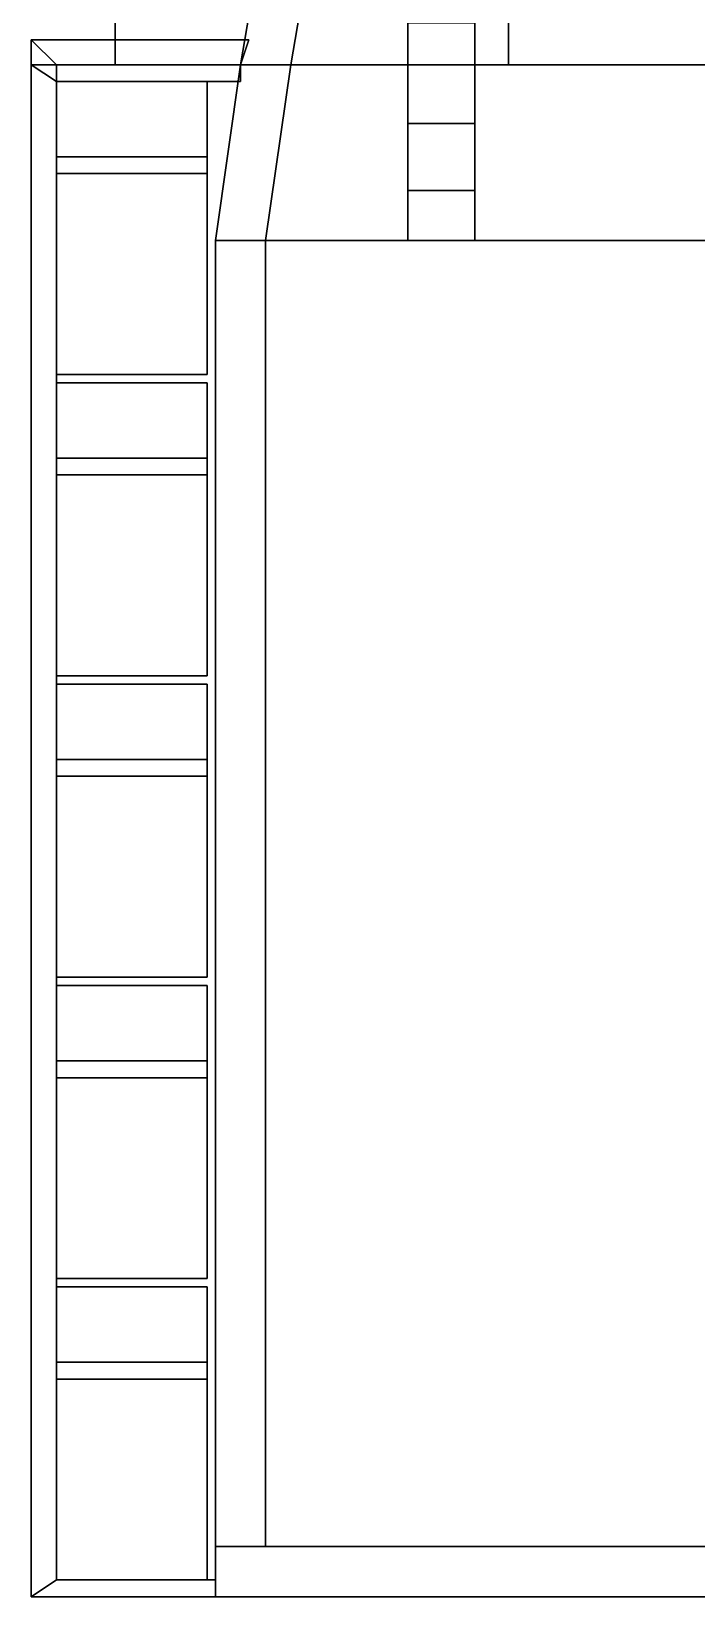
# Model space of a CAD drawing. Header units: millimetres. Extents: x -1.17 to 3, y -2.49 to 7.5.
# Drawn here: x -1.17 to -0.375, y -0.72 to 1.15 of the extents above; entities that cross this region are included whole.
import ezdxf

# ---------------------------------------------------------------- set-up
doc = ezdxf.new("R2010")
doc.units = ezdxf.units.MM
for name, color, linetype in [('can', 3, 'Continuous'), ('gun', 1, 'Continuous'), ('mudguards', 6, 'Continuous')]:
    doc.layers.add(name, color=color, linetype=linetype)

msp = doc.modelspace()

# ---------------------------------------------------------------- linework, layer by layer
for points in [[(-0.85, 1.52, 1.38), (-0.92, 1.11, 0.98), (-0.92, 1.11, 1.52), (-0.85, 1.52, 1.52)], [(-0.85, 1.52, 1.52), (-0.92, 1.11, 1.52), (-0.86, 1.11, 1.52), (-0.79, 1.52, 1.52)], [(-0.86, 1.11, 1.52), (-0.86, 1.11, 0.98), (-0.79, 1.52, 1.38), (-0.79, 1.52, 1.52)], [(-0.79, 1.52, 1.38), (-0.86, 1.11, 1.38), (-0.6, 1.11, 1.38), (-0.6, 1.52, 1.38)], [(-0.6, 1.11, 1.38), (-0.6, 1.11, 0.72), (-0.6, 1.52, 0.72), (-0.6, 1.52, 1.38)], [(-0.6, 1.52, 0.72), (-0.6, 1.11, 0.72), (0.6, 1.11, 0.72), (0.6, 1.52, 0.72)], [(-1.14, 1.11, 1.2), (-1.14, -0.7, 1.2), (-1.17, -0.72, 1.2), (-1.17, 1.14, 1.2)], [(-1.17, 1.14, 1.24), (-1.17, -0.72, 1.24), (-1.14, -0.7, 1.24), (-1.14, 1.11, 1.24)], [(-1.17, -0.72, 1.2), (-1.17, -0.72, 1.24), (-1.17, 1.14, 1.24), (-1.17, 1.14, 1.2)], [(-0.92, 1.11, 1.2), (-1.14, 1.11, 1.2), (-1.17, 1.14, 1.2), (-0.91, 1.14, 1.2)], [(-0.91, 1.14, 1.24), (-1.17, 1.14, 1.24), (-1.14, 1.11, 1.24), (-0.92, 1.11, 1.24)], [(-1.17, 1.14, 1.2), (-1.17, 1.14, 1.24), (-0.91, 1.14, 1.24), (-0.91, 1.14, 1.2)], [(-1.17, 1.11, 0.97), (-1.17, 1.11, 1.01), (-0.92, 1.11, 1.01), (-0.92, 1.11, 0.97)], [(-1.17, -0.72, 0.97), (-1.17, -0.72, 1.01), (-1.17, 1.11, 1.01), (-1.17, 1.11, 0.97)], [(-1.14, 1.09, 0.46), (-1.14, -0.7, 0.46), (-1.17, -0.72, 0.46), (-1.17, 1.11, 0.46)], [(-1.17, 1.11, 0.5), (-1.17, -0.72, 0.5), (-1.14, -0.7, 0.5), (-1.14, 1.09, 0.5)], [(-1.17, -0.72, 0.46), (-1.17, -0.72, 0.5), (-1.17, 1.11, 0.5), (-1.17, 1.11, 0.46)], [(-1.17, 1.11, 1.01), (-1.17, -0.72, 1.01), (-1.14, -0.7, 1.01), (-1.14, 1.09, 1.01)], [(-0.92, 1.09, 0.46), (-1.14, 1.09, 0.46), (-1.17, 1.11, 0.46), (-0.92, 1.11, 0.46)], [(-1.17, 1.11, 0.46), (-1.17, 1.11, 0.5), (-0.92, 1.11, 0.5), (-0.92, 1.11, 0.46)], [(-0.92, 1.11, 0.5), (-1.17, 1.11, 0.5), (-1.14, 1.09, 0.5), (-0.92, 1.09, 0.5)], [(-0.92, 1.11, 1.01), (-1.17, 1.11, 1.01), (-1.14, 1.09, 1.01), (-0.92, 1.09, 1.01)], [(-1.14, 1.09, 0.97), (-1.14, -0.7, 0.97), (-1.17, -0.72, 0.97), (-1.17, 1.11, 0.97)], [(-1.17, 1.11, 0.73), (-1.17, -0.72, 0.73), (-1.14, -0.7, 0.73), (-1.14, 1.09, 0.73)], [(-1.17, -0.72, 0.69), (-1.17, -0.72, 0.73), (-1.17, 1.11, 0.73), (-1.17, 1.11, 0.69)], [(-1.14, 1.09, 0.69), (-1.14, -0.7, 0.69), (-1.17, -0.72, 0.69), (-1.17, 1.11, 0.69)], [(-0.92, 1.09, 0.97), (-1.14, 1.09, 0.97), (-1.17, 1.11, 0.97), (-0.92, 1.11, 0.97)], [(-0.92, 1.09, 0.69), (-1.14, 1.09, 0.69), (-1.17, 1.11, 0.69), (-0.92, 1.11, 0.69)], [(-1.17, 1.11, 0.69), (-1.17, 1.11, 0.73), (-0.92, 1.11, 0.73), (-0.92, 1.11, 0.69)], [(-0.92, 1.11, 0.73), (-1.17, 1.11, 0.73), (-1.14, 1.09, 0.73), (-0.92, 1.09, 0.73)], [(-1.14, 1.11, 1.24), (-1.14, -0.7, 1.24), (-1.14, -0.7, 1.2), (-1.14, 1.11, 1.2)], [(-0.92, 1.11, 1.24), (-1.14, 1.11, 1.24), (-1.14, 1.11, 1.2), (-0.92, 1.11, 1.2)], [(0.92, 1.11, 0.42), (0.95, 0.9, 0.42), (-0.95, 0.9, 0.42), (-0.92, 1.11, 0.42)], [(-0.92, 1.11, 0.42), (-0.95, 0.9, 0.42), (-0.95, 0.9, 1.52), (-0.92, 1.11, 1.52)], [(-0.92, 1.11, 1.52), (-0.95, 0.9, 1.52), (-0.89, 0.9, 1.52), (-0.86, 1.11, 1.52)], [(-0.86, 1.11, 0.72), (-0.89, 0.9, 0.72), (0.89, 0.9, 0.72), (0.86, 1.11, 0.72)], [(-0.89, 0.9, 1.52), (-0.89, 0.9, 0.72), (-0.86, 1.11, 0.72), (-0.86, 1.11, 1.52)], [(-0.86, 1.11, 1.38), (-0.86, 1.11, 0.72), (-0.6, 1.11, 0.72), (-0.6, 1.11, 1.38)], [(-0.92, 1.09, 1.01), (-1.14, 1.09, 1.01), (-1.14, 1.09, 0.97), (-0.92, 1.09, 0.97)], [(-1.14, 1.09, 1.01), (-1.14, -0.7, 1.01), (-1.14, -0.7, 0.97), (-1.14, 1.09, 0.97)], [(-1.14, 1.09, 0.5), (-1.14, -0.7, 0.5), (-1.14, -0.7, 0.46), (-1.14, 1.09, 0.46)], [(-0.92, 1.09, 0.5), (-1.14, 1.09, 0.5), (-1.14, 1.09, 0.46), (-0.92, 1.09, 0.46)], [(-1.14, 1.09, 0.73), (-1.14, -0.7, 0.73), (-1.14, -0.7, 0.69), (-1.14, 1.09, 0.69)], [(-0.92, 1.09, 0.73), (-1.14, 1.09, 0.73), (-1.14, 1.09, 0.69), (-0.92, 1.09, 0.69)], [(0.95, 0.9, 0.42), (0.95, -0.72, 0.42), (-0.95, -0.72, 0.42), (-0.95, 0.9, 0.42)], [(-0.95, 0.9, 0.42), (-0.95, -0.72, 0.42), (-0.95, -0.72, 1.52), (-0.95, 0.9, 1.52)], [(-0.95, 0.9, 1.52), (-0.95, -0.66, 1.52), (-0.89, -0.66, 1.52), (-0.89, 0.9, 1.52)], [(-0.89, 0.9, 0.72), (-0.89, -0.66, 0.72), (0.89, -0.66, 0.72), (0.89, 0.9, 0.72)], [(-0.89, -0.66, 1.52), (-0.89, -0.66, 0.72), (-0.89, 0.9, 0.72), (-0.89, 0.9, 1.52)], [(-0.95, -0.66, 1.65), (-0.95, -0.66, 1.52), (-0.95, -0.72, 1.52), (-0.95, -0.72, 1.65)], [(0.35, -0.66, 1.75), (0.95, -0.66, 1.65), (-0.95, -0.66, 1.65), (-0.35, -0.66, 1.75)], [(-0.35, -0.66, 1.75), (-0.95, -0.66, 1.65), (-0.95, -0.72, 1.65), (-0.35, -0.72, 1.75)], [(0.89, -0.66, 1.65), (0.89, -0.66, 0.72), (-0.89, -0.66, 0.72), (-0.89, -0.66, 1.65)], [(-0.95, -0.72, 0.46), (-1.17, -0.72, 0.46), (-1.14, -0.7, 0.46), (-0.95, -0.7, 0.46)], [(-0.95, -0.7, 0.5), (-1.14, -0.7, 0.5), (-1.17, -0.72, 0.5), (-0.95, -0.72, 0.5)], [(-0.95, -0.7, 1.01), (-1.14, -0.7, 1.01), (-1.17, -0.72, 1.01), (-0.95, -0.72, 1.01)], [(-0.95, -0.72, 0.97), (-1.17, -0.72, 0.97), (-1.14, -0.7, 0.97), (-0.95, -0.7, 0.97)], [(-0.95, -0.7, 0.73), (-1.14, -0.7, 0.73), (-1.17, -0.72, 0.73), (-0.95, -0.72, 0.73)], [(-0.95, -0.72, 0.69), (-1.17, -0.72, 0.69), (-1.14, -0.7, 0.69), (-0.95, -0.7, 0.69)], [(-0.95, -0.72, 1.2), (-1.17, -0.72, 1.2), (-1.14, -0.7, 1.2), (-0.95, -0.7, 1.2)], [(-0.95, -0.7, 1.24), (-1.14, -0.7, 1.24), (-1.17, -0.72, 1.24), (-0.95, -0.72, 1.24)], [(-1.14, -0.7, 0.97), (-1.14, -0.7, 1.01), (-0.95, -0.7, 1.01), (-0.95, -0.7, 0.97)], [(-1.14, -0.7, 0.46), (-1.14, -0.7, 0.5), (-0.95, -0.7, 0.5), (-0.95, -0.7, 0.46)], [(-1.14, -0.7, 0.69), (-1.14, -0.7, 0.73), (-0.95, -0.7, 0.73), (-0.95, -0.7, 0.69)], [(-1.14, -0.7, 1.2), (-1.14, -0.7, 1.24), (-0.95, -0.7, 1.24), (-0.95, -0.7, 1.2)], [(-0.95, -0.72, 1.01), (-1.17, -0.72, 1.01), (-1.17, -0.72, 0.97), (-0.95, -0.72, 0.97)], [(-0.95, -0.72, 0.5), (-1.17, -0.72, 0.5), (-1.17, -0.72, 0.46), (-0.95, -0.72, 0.46)], [(-0.95, -0.72, 0.73), (-1.17, -0.72, 0.73), (-1.17, -0.72, 0.69), (-0.95, -0.72, 0.69)], [(-0.95, -0.72, 1.24), (-1.17, -0.72, 1.24), (-1.17, -0.72, 1.2), (-0.95, -0.72, 1.2)], [(-0.95, -0.72, 0.72), (-0.95, -0.72, 0.42), (0.95, -0.72, 0.42), (0.95, -0.72, 0.72)], [(-0.95, -0.72, 0.72), (0.95, -0.72, 0.72), (0.95, -0.72, 1.65), (-0.95, -0.72, 1.65)], [(-0.95, -0.72, 1.65), (0.95, -0.72, 1.65), (0.35, -0.72, 1.75), (-0.35, -0.72, 1.75)]]:
    msp.add_3dface(points)
at = {"layer": 'can'}
for points in [[(-1.14, 1.09, 0.95), (-1.14, 0.74, 0.95), (-1.14, 0.74, 1.33), (-1.14, 1.09, 1.33)], [(-0.96, 1.09, 1.33), (-0.96, 1.09, 0.95), (-1.14, 1.09, 0.95), (-1.14, 1.09, 1.33)], [(-0.96, 1.09, 0.95), (-0.96, 0.74, 0.95), (-1.14, 0.74, 0.95), (-1.14, 1.09, 0.95)], [(-1.14, 1.09, 1.33), (-1.14, 0.74, 1.33), (-1.14, 0.74, 1.44), (-1.14, 1, 1.38)], [(-0.96, 1, 1.38), (-0.96, 1.09, 1.33), (-1.14, 1.09, 1.33), (-1.14, 1, 1.38)], [(-0.96, 1.09, 0.82), (-0.96, 1.09, 0.44), (-1.14, 1.09, 0.44), (-1.14, 1.09, 0.82)], [(-1.14, 1.09, 0.44), (-1.14, 0.74, 0.44), (-1.14, 0.74, 0.82), (-1.14, 1.09, 0.82)], [(-0.96, 1.09, 0.44), (-0.96, 0.74, 0.44), (-1.14, 0.74, 0.44), (-1.14, 1.09, 0.44)], [(-0.96, 1, 0.87), (-0.96, 1.09, 0.82), (-1.14, 1.09, 0.82), (-1.14, 1, 0.87)], [(-1.14, 1.09, 0.82), (-1.14, 0.74, 0.82), (-1.14, 0.74, 0.93), (-1.14, 1, 0.87)], [(-0.96, 0.74, 1.33), (-0.96, 0.74, 0.95), (-0.96, 1.09, 0.95), (-0.96, 1.09, 1.33)], [(-0.96, 0.74, 1.44), (-0.96, 0.74, 1.33), (-0.96, 1.09, 1.33), (-0.96, 1, 1.38)], [(-0.96, 0.74, 0.82), (-0.96, 0.74, 0.44), (-0.96, 1.09, 0.44), (-0.96, 1.09, 0.82)], [(-0.96, 0.74, 0.93), (-0.96, 0.74, 0.82), (-0.96, 1.09, 0.82), (-0.96, 1, 0.87)], [(-1.14, 1, 1.38), (-1.14, 0.74, 1.44), (-1.14, 0.74, 1.44), (-1.14, 0.98, 1.44)], [(-0.96, 0.98, 1.44), (-0.96, 1, 1.38), (-1.14, 1, 1.38), (-1.14, 0.98, 1.44)], [(-0.96, 0.98, 0.93), (-0.96, 1, 0.87), (-1.14, 1, 0.87), (-1.14, 0.98, 0.93)], [(-1.14, 1, 0.87), (-1.14, 0.74, 0.93), (-1.14, 0.74, 0.93), (-1.14, 0.98, 0.93)], [(-0.96, 0.74, 1.44), (-0.96, 0.74, 1.44), (-0.96, 1, 1.38), (-0.96, 0.98, 1.44)], [(-0.96, 0.74, 0.93), (-0.96, 0.74, 0.93), (-0.96, 1, 0.87), (-0.96, 0.98, 0.93)], [(-1.14, 0.98, 1.44), (-1.14, 0.74, 1.44), (-0.96, 0.74, 1.44), (-0.96, 0.98, 1.44)], [(-1.14, 0.98, 0.93), (-1.14, 0.74, 0.93), (-0.96, 0.74, 0.93), (-0.96, 0.98, 0.93)], [(-1.14, 0.74, 1.33), (-1.14, 0.74, 0.95), (-0.96, 0.74, 0.95), (-0.96, 0.74, 1.33)], [(-1.14, 0.74, 1.44), (-1.14, 0.74, 1.33), (-0.96, 0.74, 1.33), (-0.96, 0.74, 1.44)], [(-1.14, 0.74, 0.82), (-1.14, 0.74, 0.44), (-0.96, 0.74, 0.44), (-0.96, 0.74, 0.82)], [(-1.14, 0.74, 0.93), (-1.14, 0.74, 0.82), (-0.96, 0.74, 0.82), (-0.96, 0.74, 0.93)], [(-0.96, 0.73, 1.33), (-0.96, 0.73, 0.95), (-1.14, 0.73, 0.95), (-1.14, 0.73, 1.33)], [(-1.14, 0.73, 0.95), (-1.14, 0.38, 0.95), (-1.14, 0.38, 1.33), (-1.14, 0.73, 1.33)], [(-0.96, 0.73, 0.95), (-0.96, 0.38, 0.95), (-1.14, 0.38, 0.95), (-1.14, 0.73, 0.95)], [(-0.96, 0.64, 1.38), (-0.96, 0.73, 1.33), (-1.14, 0.73, 1.33), (-1.14, 0.64, 1.38)], [(-1.14, 0.73, 1.33), (-1.14, 0.38, 1.33), (-1.14, 0.38, 1.44), (-1.14, 0.64, 1.38)], [(-1.14, 0.73, 0.44), (-1.14, 0.38, 0.44), (-1.14, 0.38, 0.82), (-1.14, 0.73, 0.82)], [(-0.96, 0.73, 0.82), (-0.96, 0.73, 0.44), (-1.14, 0.73, 0.44), (-1.14, 0.73, 0.82)], [(-0.96, 0.73, 0.44), (-0.96, 0.38, 0.44), (-1.14, 0.38, 0.44), (-1.14, 0.73, 0.44)], [(-1.14, 0.73, 0.82), (-1.14, 0.38, 0.82), (-1.14, 0.38, 0.93), (-1.14, 0.64, 0.87)], [(-0.96, 0.64, 0.87), (-0.96, 0.73, 0.82), (-1.14, 0.73, 0.82), (-1.14, 0.64, 0.87)], [(-0.96, 0.38, 1.33), (-0.96, 0.38, 0.95), (-0.96, 0.73, 0.95), (-0.96, 0.73, 1.33)], [(-0.96, 0.38, 1.44), (-0.96, 0.38, 1.33), (-0.96, 0.73, 1.33), (-0.96, 0.64, 1.38)], [(-0.96, 0.38, 0.82), (-0.96, 0.38, 0.44), (-0.96, 0.73, 0.44), (-0.96, 0.73, 0.82)], [(-0.96, 0.38, 0.93), (-0.96, 0.38, 0.82), (-0.96, 0.73, 0.82), (-0.96, 0.64, 0.87)], [(-0.96, 0.62, 1.44), (-0.96, 0.64, 1.38), (-1.14, 0.64, 1.38), (-1.14, 0.62, 1.44)], [(-1.14, 0.64, 1.38), (-1.14, 0.38, 1.44), (-1.14, 0.38, 1.44), (-1.14, 0.62, 1.44)], [(-1.14, 0.64, 0.87), (-1.14, 0.38, 0.93), (-1.14, 0.38, 0.93), (-1.14, 0.62, 0.93)], [(-0.96, 0.62, 0.93), (-0.96, 0.64, 0.87), (-1.14, 0.64, 0.87), (-1.14, 0.62, 0.93)], [(-0.96, 0.38, 1.44), (-0.96, 0.38, 1.44), (-0.96, 0.64, 1.38), (-0.96, 0.62, 1.44)], [(-0.96, 0.38, 0.93), (-0.96, 0.38, 0.93), (-0.96, 0.64, 0.87), (-0.96, 0.62, 0.93)], [(-1.14, 0.62, 1.44), (-1.14, 0.38, 1.44), (-0.96, 0.38, 1.44), (-0.96, 0.62, 1.44)], [(-1.14, 0.62, 0.93), (-1.14, 0.38, 0.93), (-0.96, 0.38, 0.93), (-0.96, 0.62, 0.93)], [(-1.14, 0.38, 1.33), (-1.14, 0.38, 0.95), (-0.96, 0.38, 0.95), (-0.96, 0.38, 1.33)], [(-1.14, 0.38, 1.44), (-1.14, 0.38, 1.33), (-0.96, 0.38, 1.33), (-0.96, 0.38, 1.44)], [(-1.14, 0.38, 0.82), (-1.14, 0.38, 0.44), (-0.96, 0.38, 0.44), (-0.96, 0.38, 0.82)], [(-1.14, 0.38, 0.93), (-1.14, 0.38, 0.82), (-0.96, 0.38, 0.82), (-0.96, 0.38, 0.93)], [(-0.96, 0.37, 1.33), (-0.96, 0.37, 0.95), (-1.14, 0.37, 0.95), (-1.14, 0.37, 1.33)], [(-1.14, 0.37, 0.95), (-1.14, 0.02, 0.95), (-1.14, 0.02, 1.33), (-1.14, 0.37, 1.33)], [(-0.96, 0.37, 0.95), (-0.96, 0.02, 0.95), (-1.14, 0.02, 0.95), (-1.14, 0.37, 0.95)], [(-0.96, 0.28, 1.38), (-0.96, 0.37, 1.33), (-1.14, 0.37, 1.33), (-1.14, 0.28, 1.38)], [(-1.14, 0.37, 1.33), (-1.14, 0.02, 1.33), (-1.14, 0.02, 1.44), (-1.14, 0.28, 1.38)], [(-1.14, 0.37, 0.44), (-1.14, 0.02, 0.44), (-1.14, 0.02, 0.82), (-1.14, 0.37, 0.82)], [(-0.96, 0.37, 0.82), (-0.96, 0.37, 0.44), (-1.14, 0.37, 0.44), (-1.14, 0.37, 0.82)], [(-0.96, 0.37, 0.44), (-0.96, 0.02, 0.44), (-1.14, 0.02, 0.44), (-1.14, 0.37, 0.44)], [(-1.14, 0.37, 0.82), (-1.14, 0.02, 0.82), (-1.14, 0.02, 0.93), (-1.14, 0.28, 0.87)], [(-0.96, 0.28, 0.87), (-0.96, 0.37, 0.82), (-1.14, 0.37, 0.82), (-1.14, 0.28, 0.87)], [(-0.96, 0.02, 1.33), (-0.96, 0.02, 0.95), (-0.96, 0.37, 0.95), (-0.96, 0.37, 1.33)], [(-0.96, 0.02, 1.44), (-0.96, 0.02, 1.33), (-0.96, 0.37, 1.33), (-0.96, 0.28, 1.38)], [(-0.96, 0.02, 0.82), (-0.96, 0.02, 0.44), (-0.96, 0.37, 0.44), (-0.96, 0.37, 0.82)], [(-0.96, 0.02, 0.93), (-0.96, 0.02, 0.82), (-0.96, 0.37, 0.82), (-0.96, 0.28, 0.87)], [(-0.96, 0.26, 1.44), (-0.96, 0.28, 1.38), (-1.14, 0.28, 1.38), (-1.14, 0.26, 1.44)], [(-1.14, 0.28, 1.38), (-1.14, 0.02, 1.44), (-1.14, 0.02, 1.44), (-1.14, 0.26, 1.44)], [(-1.14, 0.28, 0.87), (-1.14, 0.02, 0.93), (-1.14, 0.02, 0.93), (-1.14, 0.26, 0.93)], [(-0.96, 0.26, 0.93), (-0.96, 0.28, 0.87), (-1.14, 0.28, 0.87), (-1.14, 0.26, 0.93)], [(-0.96, 0.02, 1.44), (-0.96, 0.02, 1.44), (-0.96, 0.28, 1.38), (-0.96, 0.26, 1.44)], [(-0.96, 0.02, 0.93), (-0.96, 0.02, 0.93), (-0.96, 0.28, 0.87), (-0.96, 0.26, 0.93)], [(-1.14, 0.26, 1.44), (-1.14, 0.02, 1.44), (-0.96, 0.02, 1.44), (-0.96, 0.26, 1.44)], [(-1.14, 0.26, 0.93), (-1.14, 0.02, 0.93), (-0.96, 0.02, 0.93), (-0.96, 0.26, 0.93)], [(-1.14, 0.02, 1.33), (-1.14, 0.02, 0.95), (-0.96, 0.02, 0.95), (-0.96, 0.02, 1.33)], [(-1.14, 0.02, 1.44), (-1.14, 0.02, 1.33), (-0.96, 0.02, 1.33), (-0.96, 0.02, 1.44)], [(-1.14, 0.02, 0.82), (-1.14, 0.02, 0.44), (-0.96, 0.02, 0.44), (-0.96, 0.02, 0.82)], [(-1.14, 0.02, 0.93), (-1.14, 0.02, 0.82), (-0.96, 0.02, 0.82), (-0.96, 0.02, 0.93)], [(-1.14, 0.01, 0.95), (-1.14, -0.34, 0.95), (-1.14, -0.34, 1.33), (-1.14, 0.01, 1.33)], [(-0.96, 0.01, 1.33), (-0.96, 0.01, 0.95), (-1.14, 0.01, 0.95), (-1.14, 0.01, 1.33)], [(-0.96, 0.01, 0.95), (-0.96, -0.34, 0.95), (-1.14, -0.34, 0.95), (-1.14, 0.01, 0.95)], [(-1.14, 0.01, 1.33), (-1.14, -0.34, 1.33), (-1.14, -0.34, 1.44), (-1.14, -0.08, 1.38)], [(-0.96, -0.08, 1.38), (-0.96, 0.01, 1.33), (-1.14, 0.01, 1.33), (-1.14, -0.08, 1.38)], [(-0.96, 0.01, 0.82), (-0.96, 0.01, 0.44), (-1.14, 0.01, 0.44), (-1.14, 0.01, 0.82)], [(-1.14, 0.01, 0.44), (-1.14, -0.34, 0.44), (-1.14, -0.34, 0.82), (-1.14, 0.01, 0.82)], [(-0.96, 0.01, 0.44), (-0.96, -0.34, 0.44), (-1.14, -0.34, 0.44), (-1.14, 0.01, 0.44)], [(-0.96, -0.08, 0.87), (-0.96, 0.01, 0.82), (-1.14, 0.01, 0.82), (-1.14, -0.08, 0.87)], [(-1.14, 0.01, 0.82), (-1.14, -0.34, 0.82), (-1.14, -0.34, 0.93), (-1.14, -0.08, 0.87)], [(-0.96, -0.34, 1.33), (-0.96, -0.34, 0.95), (-0.96, 0.01, 0.95), (-0.96, 0.01, 1.33)], [(-0.96, -0.34, 1.44), (-0.96, -0.34, 1.33), (-0.96, 0.01, 1.33), (-0.96, -0.08, 1.38)], [(-0.96, -0.34, 0.82), (-0.96, -0.34, 0.44), (-0.96, 0.01, 0.44), (-0.96, 0.01, 0.82)], [(-0.96, -0.34, 0.93), (-0.96, -0.34, 0.82), (-0.96, 0.01, 0.82), (-0.96, -0.08, 0.87)], [(-1.14, -0.08, 1.38), (-1.14, -0.34, 1.44), (-1.14, -0.34, 1.44), (-1.14, -0.1, 1.44)], [(-0.96, -0.1, 1.44), (-0.96, -0.08, 1.38), (-1.14, -0.08, 1.38), (-1.14, -0.1, 1.44)], [(-0.96, -0.1, 0.93), (-0.96, -0.08, 0.87), (-1.14, -0.08, 0.87), (-1.14, -0.1, 0.93)], [(-1.14, -0.08, 0.87), (-1.14, -0.34, 0.93), (-1.14, -0.34, 0.93), (-1.14, -0.1, 0.93)], [(-0.96, -0.34, 1.44), (-0.96, -0.34, 1.44), (-0.96, -0.08, 1.38), (-0.96, -0.1, 1.44)], [(-0.96, -0.34, 0.93), (-0.96, -0.34, 0.93), (-0.96, -0.08, 0.87), (-0.96, -0.1, 0.93)], [(-1.14, -0.1, 1.44), (-1.14, -0.34, 1.44), (-0.96, -0.34, 1.44), (-0.96, -0.1, 1.44)], [(-1.14, -0.1, 0.93), (-1.14, -0.34, 0.93), (-0.96, -0.34, 0.93), (-0.96, -0.1, 0.93)], [(-1.14, -0.34, 1.33), (-1.14, -0.34, 0.95), (-0.96, -0.34, 0.95), (-0.96, -0.34, 1.33)], [(-1.14, -0.34, 1.44), (-1.14, -0.34, 1.33), (-0.96, -0.34, 1.33), (-0.96, -0.34, 1.44)], [(-1.14, -0.34, 0.82), (-1.14, -0.34, 0.44), (-0.96, -0.34, 0.44), (-0.96, -0.34, 0.82)], [(-1.14, -0.34, 0.93), (-1.14, -0.34, 0.82), (-0.96, -0.34, 0.82), (-0.96, -0.34, 0.93)], [(-0.96, -0.35, 1.33), (-0.96, -0.35, 0.95), (-1.14, -0.35, 0.95), (-1.14, -0.35, 1.33)], [(-1.14, -0.35, 0.95), (-1.14, -0.7, 0.95), (-1.14, -0.7, 1.33), (-1.14, -0.35, 1.33)], [(-0.96, -0.35, 0.95), (-0.96, -0.7, 0.95), (-1.14, -0.7, 0.95), (-1.14, -0.35, 0.95)], [(-0.96, -0.44, 1.38), (-0.96, -0.35, 1.33), (-1.14, -0.35, 1.33), (-1.14, -0.44, 1.38)], [(-1.14, -0.35, 1.33), (-1.14, -0.7, 1.33), (-1.14, -0.7, 1.44), (-1.14, -0.44, 1.38)], [(-1.14, -0.35, 0.44), (-1.14, -0.7, 0.44), (-1.14, -0.7, 0.82), (-1.14, -0.35, 0.82)], [(-0.96, -0.35, 0.82), (-0.96, -0.35, 0.44), (-1.14, -0.35, 0.44), (-1.14, -0.35, 0.82)], [(-0.96, -0.35, 0.44), (-0.96, -0.7, 0.44), (-1.14, -0.7, 0.44), (-1.14, -0.35, 0.44)], [(-1.14, -0.35, 0.82), (-1.14, -0.7, 0.82), (-1.14, -0.7, 0.93), (-1.14, -0.44, 0.87)], [(-0.96, -0.44, 0.87), (-0.96, -0.35, 0.82), (-1.14, -0.35, 0.82), (-1.14, -0.44, 0.87)], [(-0.96, -0.7, 1.33), (-0.96, -0.7, 0.95), (-0.96, -0.35, 0.95), (-0.96, -0.35, 1.33)], [(-0.96, -0.7, 1.44), (-0.96, -0.7, 1.33), (-0.96, -0.35, 1.33), (-0.96, -0.44, 1.38)], [(-0.96, -0.7, 0.82), (-0.96, -0.7, 0.44), (-0.96, -0.35, 0.44), (-0.96, -0.35, 0.82)], [(-0.96, -0.7, 0.93), (-0.96, -0.7, 0.82), (-0.96, -0.35, 0.82), (-0.96, -0.44, 0.87)], [(-0.96, -0.46, 1.44), (-0.96, -0.44, 1.38), (-1.14, -0.44, 1.38), (-1.14, -0.46, 1.44)], [(-1.14, -0.44, 1.38), (-1.14, -0.7, 1.44), (-1.14, -0.7, 1.44), (-1.14, -0.46, 1.44)], [(-1.14, -0.44, 0.87), (-1.14, -0.7, 0.93), (-1.14, -0.7, 0.93), (-1.14, -0.46, 0.93)], [(-0.96, -0.46, 0.93), (-0.96, -0.44, 0.87), (-1.14, -0.44, 0.87), (-1.14, -0.46, 0.93)], [(-0.96, -0.7, 1.44), (-0.96, -0.7, 1.44), (-0.96, -0.44, 1.38), (-0.96, -0.46, 1.44)], [(-0.96, -0.7, 0.93), (-0.96, -0.7, 0.93), (-0.96, -0.44, 0.87), (-0.96, -0.46, 0.93)], [(-1.14, -0.46, 1.44), (-1.14, -0.7, 1.44), (-0.96, -0.7, 1.44), (-0.96, -0.46, 1.44)], [(-1.14, -0.46, 0.93), (-1.14, -0.7, 0.93), (-0.96, -0.7, 0.93), (-0.96, -0.46, 0.93)], [(-1.14, -0.7, 1.33), (-1.14, -0.7, 0.95), (-0.96, -0.7, 0.95), (-0.96, -0.7, 1.33)], [(-1.14, -0.7, 1.44), (-1.14, -0.7, 1.33), (-0.96, -0.7, 1.33), (-0.96, -0.7, 1.44)], [(-1.14, -0.7, 0.82), (-1.14, -0.7, 0.44), (-0.96, -0.7, 0.44), (-0.96, -0.7, 0.82)], [(-1.14, -0.7, 0.93), (-1.14, -0.7, 0.82), (-0.96, -0.7, 0.82), (-0.96, -0.7, 0.93)]]:
    msp.add_3dface(points, dxfattribs=at)
at = {"layer": 'gun'}
for points in [[(-0.64, 0.96, 1.99), (-0.64, 1.46, 1.99), (-0.72, 1.46, 1.99), (-0.72, 0.96, 1.99)], [(-0.72, 1.46, 1.99), (-0.72, 1.46, 1.88), (-0.72, 1.04, 1.88), (-0.72, 0.96, 1.99)], [(-0.64, 1.04, 1.88), (-0.64, 1.46, 1.88), (-0.64, 1.46, 1.99), (-0.64, 0.96, 1.99)], [(-0.72, 1.04, 1.88), (-0.72, 1.16, 1.88), (-0.64, 1.16, 1.88), (-0.64, 1.04, 1.88)], [(-0.72, 0.96, 1.99), (-0.72, 1.04, 1.88), (-0.72, 0.96, 1.85), (-0.72, 0.96, 1.99)], [(-0.72, 0.96, 1.85), (-0.72, 1.04, 1.88), (-0.64, 1.04, 1.88), (-0.64, 0.96, 1.85)], [(-0.64, 0.96, 1.85), (-0.64, 1.04, 1.88), (-0.64, 0.96, 1.99)], [(-0.72, 0.96, 1.99), (-0.72, 0.96, 1.85), (-0.72, 0.9, 1.88), (-0.72, 0.9, 1.96)], [(-0.64, 0.9, 1.96), (-0.64, 0.96, 1.99), (-0.72, 0.96, 1.99), (-0.72, 0.9, 1.96)], [(-0.72, 0.9, 1.88), (-0.72, 0.96, 1.85), (-0.64, 0.96, 1.85), (-0.64, 0.9, 1.88)], [(-0.64, 0.9, 1.88), (-0.64, 0.96, 1.85), (-0.64, 0.96, 1.99), (-0.64, 0.9, 1.96)], [(-0.72, 0.9, 1.96), (-0.72, 0.9, 1.88), (-0.64, 0.9, 1.88), (-0.64, 0.9, 1.96)]]:
    msp.add_3dface(points, dxfattribs=at)
at = {"layer": 'mudguards'}
for points in [[(-1.07, 1.52, 1.38), (-1.07, 1.54, 1.32), (-1.07, 1.17, 0.95), (-1.07, 1.11, 0.98)], [(-0.92, 1.11, 0.98), (-0.85, 1.52, 1.38), (-1.07, 1.52, 1.38), (-1.07, 1.11, 0.98)], [(-1.07, 1.11, 0.98), (-1.07, 1.17, 0.95), (-1.07, 1.17, 0.46), (-1.07, 1.11, 0.43)], [(-1.07, 1.11, 0.43), (-1.07, 1.17, 0.46), (-0.64, 1.17, 0.46), (-0.64, 1.11, 0.43)], [(-0.92, 1.11, 0.43), (-0.92, 1.11, 0.98), (-1.07, 1.11, 0.98), (-1.07, 1.11, 0.43)], [(-1.07, -0.72, 0.43), (-1.07, -0.72, 0.98), (-0.95, -0.72, 0.98), (-0.95, -0.72, 0.43)]]:
    msp.add_3dface(points, dxfattribs=at)

doc.saveas('drawing.dxf')
